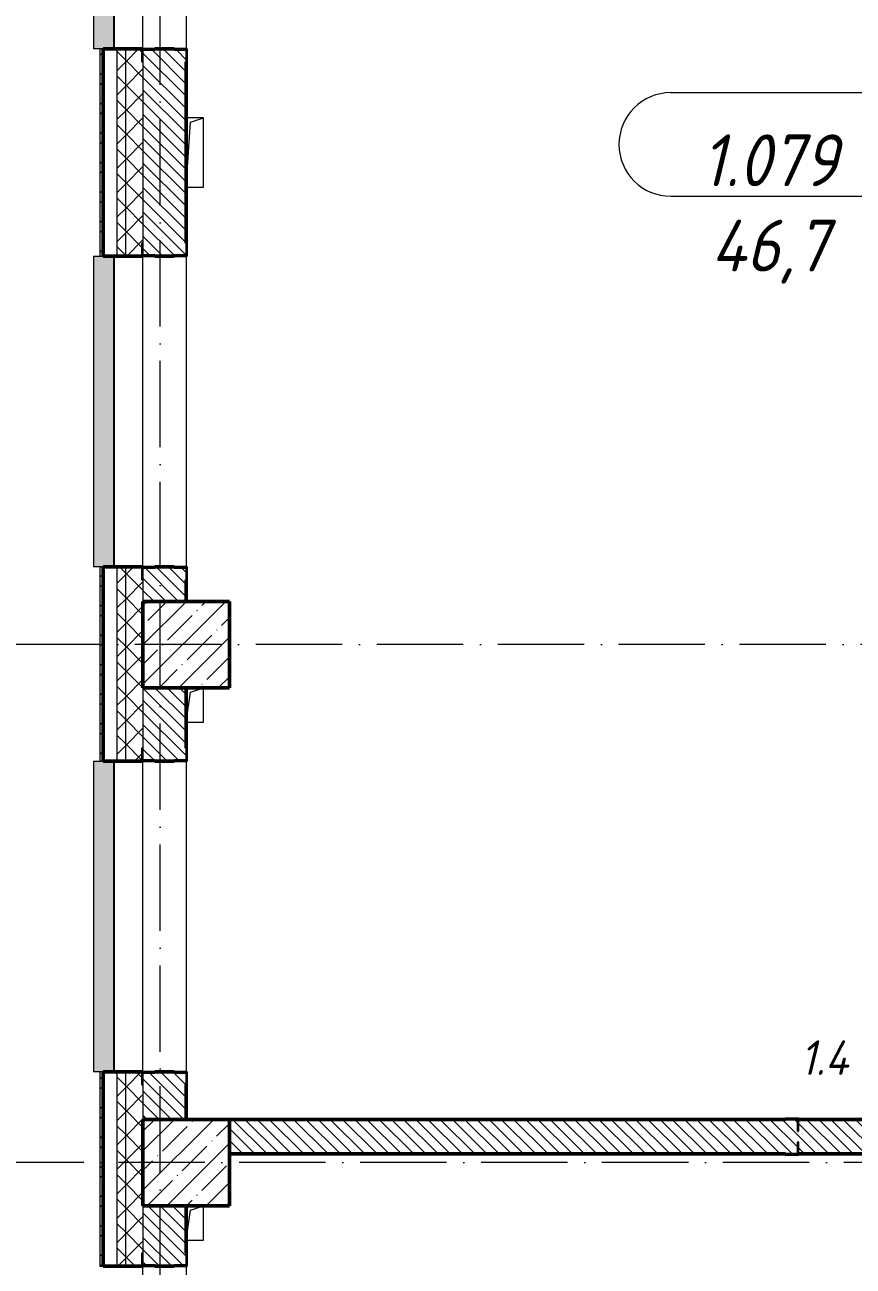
# Model space of a CAD drawing. Header units: millimetres. Extents: x -401725 to 250493, y 305116 to 802890.
# Drawn here: x -179649 to -174853, y 493897 to 501087 of the extents above; entities that cross this region are included whole.
import ezdxf

# ---------------------------------------------------------------- set-up
doc = ezdxf.new("R2010")
doc.units = ezdxf.units.MM
doc.linetypes.add('50_200_ШТРИХ_1Т_ш5_п1_п1_', pattern=[700, 500, -100, 0, -100])
doc.layers.add('A-AREA-IDEN-1', color=7, linetype='Continuous', lineweight=9, true_color=0x000000)
doc.layers.add('A-GLAZ-____-OTLN-1', color=7, linetype='Continuous', lineweight=9, true_color=0xc0c0c0)
for name, color, linetype, lineweight in [('A-GENM-____-MCUT', 7, 'Continuous', 25), ('A-GENM-____-OTLN', 7, 'Continuous', 9), ('A-GENM-____-OTLN-1', 7, 'Continuous', 25), ('A-GLAZ-____-IDEN', 7, 'Continuous', 9), ('A-GLAZ-____-OTLN', 7, 'Continuous', 9), ('A-WALL-____-MCUT-2', 7, 'Continuous', 50), ('A-WALL-____-MCUT-3', 7, 'Continuous', 9), ('A-WALL-____-OTLN', 7, 'Continuous', 9), ('A-WALL-____-PATT-1', 7, 'Continuous', 9), ('A-WALL-FNSH-MCUT-1', 7, 'Continuous', 9), ('S-COLS-____-MCUT', 7, 'Continuous', 50), ('S-COLS-____-OTLN', 7, 'Continuous', 9), ('S-GRID-____-OTLN-1', 7, '50_200_ШТРИХ_1Т_ш5_п1_п1_', 9)]:
    doc.layers.add(name, color=color, linetype=linetype, lineweight=lineweight)
doc.styles.add('ISOCPEUR_I', font='isocpeui.ttf', dxfattribs={"width": 0.9, "height": 2.5})
doc.styles.add('ISOCPEUR_I_9', font='isocpeui.ttf', dxfattribs={"width": 0.9, "height": 250})
pattern_1 = [(135, (-176515.067, 459015.94), (-35.35534, -35.35534), [])]
pattern_2 = [(45, (-176515.07, 459015.94), (-70.71068, 70.71068), []), (135, (-176515.07, 459015.94), (-70.71068, -70.71068), [])]

# ---------------------------------------------------------------- blocks, each defined once
blk = doc.blocks.new('BSC_Колонна _Прямоугольная - 500х500-V55-АР1_План отверстий 1 этажа в осях 1-64_А-ГГ')
at = {"layer": 'S-COLS-____-OTLN'}
h = blk.add_hatch(dxfattribs=at)
h.set_pattern_fill('FP_87', color=256, style=0, pattern_type=2)
h.set_pattern_definition([(45, (2200, -35481.04), (-114.04925, 114.04925), []), (45, (2314.05, -35481.04), (-114.04925, 114.04925), [201.613, -40.323, 3.353, -36.97])])
h.paths.add_polyline_path([(-250, -250), (250, -250), (250, 250), (-250, 250)], flags=0)
at = {"layer": 'S-COLS-____-MCUT'}
for p, q in [((250, 250), (-250, 250)), ((-250, 250), (-250, -250)), ((250, -250), (250, 250)), ((-250, -250), (250, -250))]:
    blk.add_line(p, q, dxfattribs=at)
blk = doc.blocks.new('BSC_Колонна _Прямоугольная - 500х500-V110-АР1_План отверстий 1 этажа в осях 1-64_А-ГГ')
at = {"layer": 'S-COLS-____-OTLN'}
h = blk.add_hatch(dxfattribs=at)
h.set_pattern_fill('FP_142', color=256, style=0, pattern_type=2)
h.set_pattern_definition([(45, (2200, -38481.04), (-114.04925, 114.04925), []), (45, (2314.05, -38481.04), (-114.04925, 114.04925), [201.613, -40.323, 3.353, -36.97])])
h.paths.add_polyline_path([(-250, -250), (250, -250), (250, 250), (-250, 250), (-250, 93.2)], flags=0)
at = {"layer": 'S-COLS-____-MCUT'}
for p, q in [((250, 250), (-250, 250)), ((-250, 250), (-250, -250)), ((250, -250), (250, 250)), ((-250, -250), (250, -250))]:
    blk.add_line(p, q, dxfattribs=at)
blk = doc.blocks.new('Фахверк_СКБ_Уголок - 250_2700-27497298-АР1_План отверстий 1 этажа в осях 1-64_А-ГГ')
at = {"layer": 'A-GENM-____-MCUT'}
for p, q in [((200, 181), (125, 181)), ((125, 181), (125, 106)), ((131, 106), (131, 175)), ((131, 175), (200, 175)), ((200, 175), (200, 181)), ((125, 106), (131, 106)), ((131, -6), (125, -6)), ((125, -6), (125, -81)), ((131, -75), (131, -6)), ((125, -81), (200, -81)), ((200, -75), (131, -75)), ((200, -81), (200, -75))]:
    blk.add_line(p, q, dxfattribs=at)
blk = doc.blocks.new('Фахверк_СКБ_Уголок - 200_3600-27915153-АР1_План отверстий 1 этажа в осях 1-64_А-ГГ')
at = {"layer": 'A-GENM-____-MCUT'}
for p, q in [((125, 156), (50, 156)), ((50, 156), (50, 150)), ((50, 150), (119, 150)), ((119, 150), (119, 81)), ((125, 81), (125, 156)), ((119, 81), (125, 81)), ((125, 19), (119, 19)), ((119, 19), (119, -50)), ((125, -56), (125, 19)), ((119, -50), (50, -50)), ((50, -50), (50, -56)), ((50, -56), (125, -56))]:
    blk.add_line(p, q, dxfattribs=at)
blk = doc.blocks.new('AR_Отверстие прямоугольное _в плите_ - AR_Отверстие прямоугольное _в плите_-30511813-АР1_План отверстий 1 этажа в осях 1-64_А-ГГ')
at = {"layer": 'A-GENM-____-OTLN'}
for p, q in [((-50, -100), (-25, 75)), ((-25, 75), (50, 100)), ((50, -100), (50, 100)), ((-50, -100), (50, -100))]:
    blk.add_line(p, q, dxfattribs=at)
blk = doc.blocks.new('AR_Отверстие прямоугольное _в плите_ - AR_Отверстие прямоугольное _в плите_-V193-АР1_План отверстий 1 этажа в осях 1-64_А-ГГ')
at = {"layer": 'A-GENM-____-OTLN'}
for p, q in [((50, 200), (-50, 200)), ((-50, -200), (-25, 175)), ((-25, 175), (50, 200)), ((50, -200), (50, 200)), ((-50, -200), (50, -200))]:
    blk.add_line(p, q, dxfattribs=at)
blk = doc.blocks.new('Отлив_СКБ - Отлив витража_120_НВФ-31885689-АР1_План отверстий 1 этажа в осях 1-64_А-ГГ')
at = {"layer": 'A-GLAZ-____-OTLN-1'}
for points in [[(1800, 2), (1800, 120), (0, 120), (0, 2), (1264.5, 2)], [(1264.5, 0), (1800, 0), (1800, 2), (0, 2), (0, 0)]]:
    blk.add_hatch(color=256, dxfattribs=at).paths.add_polyline_path(points, flags=0)
at = {"layer": 'A-GLAZ-____-OTLN'}
for p, q in [((0, 83), (0, 120)), ((1800, 120), (0, 120)), ((1800, 120), (1800, 83)), ((0, 2), (1800, 2)), ((1800, 0), (0, 0))]:
    blk.add_line(p, q, dxfattribs=at)
blk = doc.blocks.new('AAR_СКБ_Марка_помещения_1_5 ммп - Номер _ Площадь-27962135-АИ_План этажа_Стены_1')
at = {"layer": 'A-AREA-IDEN-1'}
for p, q in [((-2.987, 3), (3.013, 3)), ((-2.987, 0), (3.013, 0))]:
    blk.add_line(p, q, dxfattribs=at)
for centre, start, end in [((-2.987, 1.5), 90, 270), ((3.013, 1.5), 270, 90)]:
    blk.add_arc(centre, 1.5, start, end, dxfattribs=at)

msp = doc.modelspace()

# ---------------------------------------------------------------- hatches: boundary and pattern name
at = {"layer": 'A-WALL-____-PATT-1'}
h = msp.add_hatch(dxfattribs=at)
h.set_pattern_fill('FP_3', color=256, style=0, pattern_type=2)
h.set_pattern_definition([(45, (-176515.07, 459015.94), (-85.5366, 85.5366), []), (45, (-176458.04, 459015.94), (-85.5366, 85.5366), [])])
h.paths.add_polyline_path([(-179195.0675, 490996.983), (-179195.0675, 492096.983), (-179215.0675, 492096.983), (-179215.0675, 490996.983)], flags=0)
h.paths.add_polyline_path([(-179215.0675, 493896.983), (-179195.0675, 493896.983), (-179195.0675, 495021.983), (-179215.0675, 495021.983), (-179215.0675, 494150.1868)], flags=0)
h.paths.add_polyline_path([(-179195.0675, 496821.983), (-179195.0675, 497946.983), (-179215.0675, 497946.983), (-179215.0675, 496821.983)], flags=0)
h.paths.add_polyline_path([(-179215.0675, 499746.983), (-179195.0675, 499746.983), (-179195.0675, 500946.983), (-179215.0675, 500946.983)], flags=0)
h.paths.add_polyline_path([(-179195.0675, 502746.983), (-179195.0675, 503946.983), (-179215.0675, 503946.983), (-179215.0675, 502746.983)], flags=0)
h.paths.add_polyline_path([(-179215.0675, 505746.983), (-179195.0675, 505746.983), (-179195.0675, 506996.983), (-179215.0675, 506996.983), (-179215.0675, 506190.1027)], flags=0)
h = msp.add_hatch(dxfattribs=at)
h.set_pattern_fill('FP_1', color=256, style=0, pattern_type=2)
h.set_pattern_definition(pattern_2)
h.paths.add_polyline_path([(-179065.0675, 491246.983), (-179065.0675, 492096.983), (-179115.0675, 492096.983), (-179115.0675, 491246.983)], flags=0)
h.paths.add_polyline_path([(-179065.0675, 493896.983), (-179065.0675, 495021.983), (-179115.0675, 495021.983), (-179115.0675, 493896.983)], flags=0)
h.paths.add_polyline_path([(-179065.0675, 496821.983), (-179065.0675, 497946.983), (-179115.0675, 497946.983), (-179115.0675, 496821.983)], flags=0)
h.paths.add_polyline_path([(-179115.0675, 499746.983), (-179065.0675, 499746.983), (-179065.0675, 500946.983), (-179115.0675, 500946.983), (-179115.0675, 500170.1448)], flags=0)
h.paths.add_polyline_path([(-179115.0675, 502746.983), (-179065.0675, 502746.983), (-179065.0675, 503946.983), (-179115.0675, 503946.983), (-179115.0675, 502750.1267)], flags=0)
h.paths.add_polyline_path([(-179065.0675, 505746.983), (-179065.0675, 506846.983), (-179115.0675, 506846.983), (-179115.0675, 505746.983)], flags=0)
h = msp.add_hatch(dxfattribs=at)
h.set_pattern_fill('FP_1', color=256, style=0, pattern_type=2)
h.set_pattern_definition(pattern_2)
h.paths.add_polyline_path([(-178965.0675, 491246.983), (-178965.0675, 492021.983), (-178971.0675, 492021.983), (-178971.0675, 492096.983), (-179065.0675, 492096.983), (-179065.0675, 491246.983)], flags=0)
h.paths.add_polyline_path([(-178971.0675, 493896.983), (-178971.0675, 493971.983), (-178965.0675, 493971.983), (-178965.0675, 494946.983), (-178971.0675, 494946.983), (-178971.0675, 495021.983), (-179065.0675, 495021.983), (-179065.0675, 493896.983)], flags=0)
h.paths.add_polyline_path([(-178971.0675, 496821.983), (-178971.0675, 496896.983), (-178965.0675, 496896.983), (-178965.0675, 497871.983), (-178971.0675, 497871.983), (-178971.0675, 497946.983), (-179065.0675, 497946.983), (-179065.0675, 496821.983)], flags=0)
h.paths.add_polyline_path([(-178971.0675, 499746.983), (-178971.0675, 499821.983), (-178965.0675, 499821.983), (-178965.0675, 500871.983), (-178971.0675, 500871.983), (-178971.0675, 500946.983), (-179065.0675, 500946.983), (-179065.0675, 499746.983)], flags=0)
h.paths.add_polyline_path([(-178965.0675, 502746.983), (-178965.0675, 503871.983), (-178971.0675, 503871.983), (-178971.0675, 503946.983), (-179065.0675, 503946.983), (-179065.0675, 502746.983)], flags=0)
h.paths.add_polyline_path([(-178971.0675, 505746.983), (-178971.0675, 505821.983), (-178965.0675, 505821.983), (-178965.0675, 506746.983), (-179065.0675, 506746.983), (-179065.0675, 505746.983)], flags=0)
h = msp.add_hatch(dxfattribs=at)
h.set_pattern_fill('FP_6', color=256, style=0, pattern_type=2)
h.set_pattern_definition(pattern_1)
h.paths.add_polyline_path([(-178771.0675, 497746.983), (-178715.0675, 497746.983), (-178715.0675, 497940.983), (-178784.0675, 497940.983), (-178784.0675, 497946.983), (-178896.0675, 497946.983), (-178896.0675, 497940.983), (-178965.0675, 497940.983), (-178965.0675, 497746.983)], flags=0)
h.paths.add_polyline_path([(-178896.0675, 499746.983), (-178784.0675, 499746.983), (-178784.0675, 499752.983), (-178715.0675, 499752.983), (-178715.0675, 500940.983), (-178784.0675, 500940.983), (-178784.0675, 500946.983), (-178896.0675, 500946.983), (-178896.0675, 500940.983), (-178965.0675, 500940.983), (-178965.0675, 499752.983), (-178896.0675, 499752.983)], flags=0)
h = msp.add_hatch(dxfattribs=at)
h.set_pattern_fill('FP_6', color=256, style=0, pattern_type=2)
h.set_pattern_definition(pattern_1)
h.paths.add_polyline_path([(-178715.0675, 494746.983), (-178715.0675, 495015.983), (-178784.0675, 495015.983), (-178784.0675, 495021.983), (-178896.0675, 495021.983), (-178896.0675, 495015.983), (-178965.0675, 495015.983), (-178965.0675, 494746.983)], flags=0)
h.paths.add_polyline_path([(-178784.0675, 496821.983), (-178784.0675, 496827.983), (-178715.0675, 496827.983), (-178715.0675, 497246.983), (-178965.0675, 497246.983), (-178965.0675, 496827.983), (-178896.0675, 496827.983), (-178896.0675, 496821.983)], flags=0)
h = msp.add_hatch(dxfattribs=at)
h.set_pattern_fill('FP_6', color=256, style=0, pattern_type=2)
h.set_pattern_definition(pattern_1)
h.paths.add_polyline_path([(-171415.0675, 494546.983), (-171415.0675, 494746.983), (-172009.0675, 494746.983), (-172009.0675, 494677.983), (-172015.0675, 494677.983), (-172015.0675, 494615.983), (-172009.0675, 494615.983), (-172009.0675, 494546.983), (-171809.0675, 494546.983)], flags=0)
h.paths.add_polyline_path([(-173240.0675, 494546.983), (-173171.0675, 494546.983), (-173171.0675, 494615.983), (-173165.0675, 494615.983), (-173165.0675, 494677.983), (-173171.0675, 494677.983), (-173171.0675, 494746.983), (-175170.0675, 494746.983), (-175170.0675, 494677.983), (-175176.0675, 494677.983), (-175176.0675, 494746.983), (-178465.0675, 494746.983), (-178465.0675, 494546.983), (-175176.0675, 494546.983), (-175176.0675, 494615.983), (-175170.0675, 494615.983), (-175170.0675, 494546.983), (-174762.5533, 494546.983)], flags=0)
h = msp.add_hatch(dxfattribs=at)
h.set_pattern_fill('FP_6', color=256, style=0, pattern_type=2)
h.set_pattern_definition(pattern_1)
h.paths.add_polyline_path([(-178965.0675, 491746.983), (-178715.0675, 491746.983), (-178715.0675, 492090.983), (-178784.0675, 492090.983), (-178784.0675, 492096.983), (-178896.0675, 492096.983), (-178896.0675, 492090.983), (-178965.0675, 492090.983), (-178965.0675, 492021.983)], flags=0)
h.paths.add_polyline_path([(-178784.0675, 493896.983), (-178784.0675, 493902.983), (-178715.0675, 493902.983), (-178715.0675, 494246.983), (-178965.0675, 494246.983), (-178965.0675, 493902.983), (-178896.0675, 493902.983), (-178896.0675, 493896.983)], flags=0)

# ---------------------------------------------------------------- linework, layer by layer
at = {"layer": 'A-WALL-____-MCUT-2'}
for p, q in [((-178971.0675, 500946.983), (-179195.0675, 500946.983)), ((-179195.0675, 500946.983), (-179195.0675, 499746.983)), ((-178784.0675, 500946.983), (-178896.0675, 500946.983)), ((-178715.0675, 499821.983), (-178715.0675, 500871.983)), ((-179195.0675, 499746.983), (-178971.0675, 499746.983)), ((-178896.0675, 499746.983), (-178784.0675, 499746.983)), ((-178971.0675, 497946.983), (-179195.0675, 497946.983)), ((-179195.0675, 497946.983), (-179195.0675, 496821.983)), ((-178784.0675, 497946.983), (-178896.0675, 497946.983)), ((-178715.0675, 497746.983), (-178715.0675, 497871.983)), ((-178715.0675, 496896.983), (-178715.0675, 497246.983)), ((-179195.0675, 496821.983), (-178971.0675, 496821.983)), ((-178896.0675, 496821.983), (-178784.0675, 496821.983)), ((-178971.0675, 495021.983), (-179195.0675, 495021.983)), ((-179195.0675, 495021.983), (-179195.0675, 493896.983)), ((-178784.0675, 495021.983), (-178896.0675, 495021.983)), ((-178715.0675, 494746.983), (-178715.0675, 494946.983)), ((-175245.0675, 494746.983), (-178465.0675, 494746.983)), ((-173240.0675, 494746.983), (-175170.0675, 494746.983)), ((-178465.0675, 494546.983), (-175245.0675, 494546.983)), ((-175170.0675, 494546.983), (-173240.0675, 494546.983)), ((-178715.0675, 493971.983), (-178715.0675, 494246.983)), ((-179195.0675, 493896.983), (-178971.0675, 493896.983)), ((-178896.0675, 493896.983), (-178784.0675, 493896.983))]:
    msp.add_line(p, q, dxfattribs=at)
at = {"layer": 'A-WALL-____-MCUT-3'}
for p, q in [((-179115.0675, 499746.983), (-179115.0675, 500946.983)), ((-179065.0675, 499746.983), (-179065.0675, 500946.983)), ((-178965.0675, 500871.983), (-178965.0675, 499821.983)), ((-179115.0675, 496821.983), (-179115.0675, 497946.983)), ((-179065.0675, 496821.983), (-179065.0675, 497946.983)), ((-178965.0675, 497871.983), (-178965.0675, 497746.983)), ((-178965.0675, 497246.983), (-178965.0675, 496896.983)), ((-179115.0675, 493896.983), (-179115.0675, 495021.983)), ((-179065.0675, 493896.983), (-179065.0675, 495021.983)), ((-178965.0675, 494946.983), (-178965.0675, 494746.983)), ((-178965.0675, 494246.983), (-178965.0675, 493971.983))]:
    msp.add_line(p, q, dxfattribs=at)
at = {"layer": 'A-WALL-____-OTLN'}
for p, q in [((-178965.0675, 500946.983), (-178965.0675, 502746.983)), ((-178715.0675, 502746.983), (-178715.0675, 500946.983)), ((-178965.0675, 497946.983), (-178965.0675, 499746.983)), ((-178715.0675, 499746.983), (-178715.0675, 497946.983)), ((-178965.0675, 495021.983), (-178965.0675, 496821.983)), ((-178715.0675, 496821.983), (-178715.0675, 495021.983)), ((-178965.0675, 492096.983), (-178965.0675, 493896.983)), ((-178715.0675, 493896.983), (-178715.0675, 492096.983))]:
    msp.add_line(p, q, dxfattribs=at)
at = {"layer": 'A-WALL-FNSH-MCUT-1'}
for p, q in [((-179215.0675, 500946.983), (-179215.0675, 499746.983)), ((-179195.0675, 500946.983), (-179215.0675, 500946.983)), ((-179215.0675, 499746.983), (-179195.0675, 499746.983)), ((-179215.0675, 497946.983), (-179215.0675, 496821.983)), ((-179195.0675, 497946.983), (-179215.0675, 497946.983)), ((-179215.0675, 496821.983), (-179195.0675, 496821.983)), ((-179215.0675, 495021.983), (-179215.0675, 493896.983)), ((-179195.0675, 495021.983), (-179215.0675, 495021.983)), ((-179215.0675, 493896.983), (-179195.0675, 493896.983))]:
    msp.add_line(p, q, dxfattribs=at)
at = {"layer": 'S-GRID-____-OTLN-1'}
for p, q in [((-178865.0675, 454533.3346), (-178865.0675, 508896.9006)), ((-149807.3283, 497496.983), (-181183.8377, 497496.983)), ((-170206.5816, 494496.983), (-181183.8377, 494496.983))]:
    msp.add_line(p, q, dxfattribs=at)

# ---------------------------------------------------------------- block references
at = {"layer": 'A-AREA-IDEN-1', "xscale": 199.9999999999999, "yscale": 199.9999999999999, "zscale": 199.9999999999999}
msp.add_blockref('AAR_СКБ_Марка_помещения_1_5 ммп - Номер _ Площадь-27962135-АИ_План этажа_Стены_1', (-175311.678, 500093.7169), dxfattribs=at)
at = {"layer": 'A-GENM-____-OTLN'}
for name, p in [('AR_Отверстие прямоугольное _в плите_ - AR_Отверстие прямоугольное _в плите_-V193-АР1_План отверстий 1 этажа в осях 1-64_А-ГГ', (-178665.0675, 500346.983)), ('AR_Отверстие прямоугольное _в плите_ - AR_Отверстие прямоугольное _в плите_-30511813-АР1_План отверстий 1 этажа в осях 1-64_А-ГГ', (-178665.0675, 497146.983)), ('AR_Отверстие прямоугольное _в плите_ - AR_Отверстие прямоугольное _в плите_-30511813-АР1_План отверстий 1 этажа в осях 1-64_А-ГГ', (-178665.0675, 494146.983))]:
    msp.add_blockref(name, p, dxfattribs=at)
at = {"layer": 'A-GENM-____-OTLN-1'}
for p, rotation in [((-178890.0675, 501071.983), 269.9999999999999), ((-178790.0675, 499621.983), 89.99999999999991), ((-178890.0675, 498071.983), 269.9999999999999), ((-178790.0675, 496696.983), 89.99999999999991), ((-178890.0675, 495146.983), 269.9999999999999), ((-178790.0675, 493771.983), 89.99999999999991)]:
    msp.add_blockref('Фахверк_СКБ_Уголок - 250_2700-27497298-АР1_План отверстий 1 этажа в осях 1-64_А-ГГ', p, dxfattribs=dict(at, rotation=rotation))
msp.add_blockref('Фахверк_СКБ_Уголок - 200_3600-27915153-АР1_План отверстий 1 этажа в осях 1-64_А-ГГ', (-175295.0675, 494596.983), dxfattribs=at)
at = {"layer": 'A-GLAZ-____-OTLN', "rotation": 90}
for p in [(-179132.0675, 500946.983), (-179132.0675, 497946.983), (-179132.0675, 495021.983)]:
    msp.add_blockref('Отлив_СКБ - Отлив витража_120_НВФ-31885689-АР1_План отверстий 1 этажа в осях 1-64_А-ГГ', p, dxfattribs=at)
at = {"layer": 'S-COLS-____-OTLN'}
for name, p in [('BSC_Колонна _Прямоугольная - 500х500-V110-АР1_План отверстий 1 этажа в осях 1-64_А-ГГ', (-178715.0675, 497496.983)), ('BSC_Колонна _Прямоугольная - 500х500-V55-АР1_План отверстий 1 этажа в осях 1-64_А-ГГ', (-178715.0675, 494496.983))]:
    msp.add_blockref(name, p, dxfattribs=at)

# ---------------------------------------------------------------- texts
at = {"layer": 'A-AREA-IDEN-1', "char_height": 300, "attachment_point": 8, "line_spacing_factor": 1.139951, "style": 'ISOCPEUR_I'}
for s, insert, width in [('\\pxqc,t8.46667,16.93333,25.4,33.86667,42.33333,50.8,59.26667,67.73333,76.2,84.66667,93.13333,101.6,110.06667,118.53333,127,135.46667,143.93333,152.4,160.86667,169.33333,177.8,186.26667,194.73333,203.2,211.66667,220.13333,228.6,237.06667,245.53333,254,262.46667,270.93333;{1.079}', (-175337.1071, 500152.0468), 900), ('\\pxqc,t8.46667,16.93333,25.4,33.86667,42.33333,50.8,59.26667,67.73333,76.2,84.66667,93.13333,101.6,110.06667,118.53333,127,135.46667,143.93333,152.4,160.86667,169.33333,177.8,186.26667,194.73333,203.2,211.66667,220.13333,228.6,237.06667,245.53333,254,262.46667,270.93333;{46,7}', (-175337.1071, 499588.0988), 794)]:
    msp.add_mtext(s, dxfattribs=dict(at, insert=insert, width=width))
at = {"layer": 'A-GLAZ-____-IDEN', "insert": (-175159.9463, 495204.6717), "char_height": 200, "width": 375.18975, "attachment_point": 1, "style": 'ISOCPEUR_I_9'}
msp.add_mtext('1.4', dxfattribs=at)

doc.saveas('drawing.dxf')
